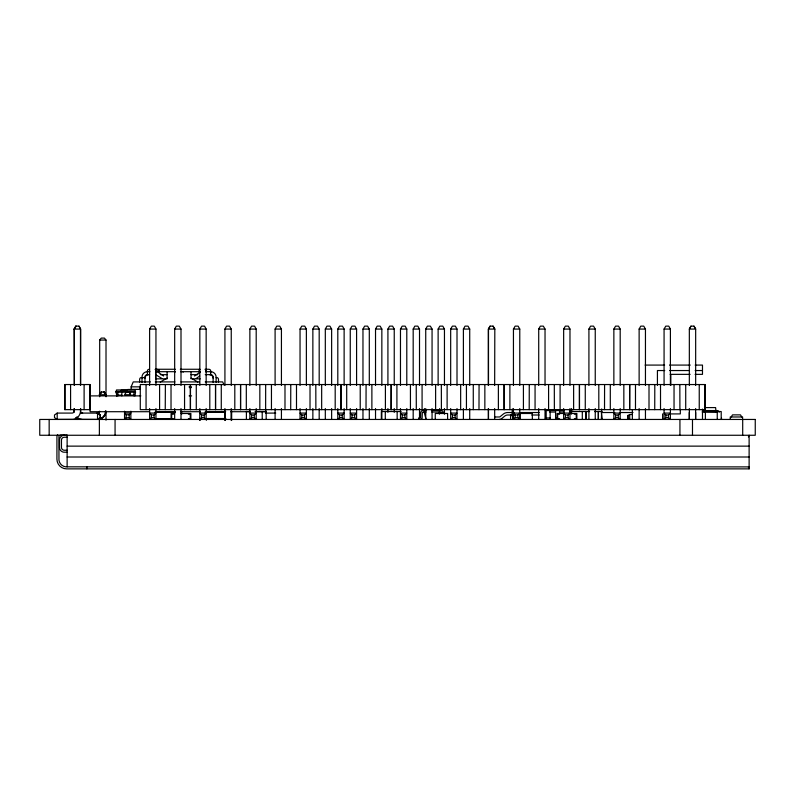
<?xml version="1.0" encoding="UTF-8"?>
<svg xmlns="http://www.w3.org/2000/svg" width="795" height="795" viewBox="0 0 795 795"><rect width="100%" height="100%" fill="white"/><g stroke="black" fill="none" stroke-linecap="round" stroke-linejoin="round"><path stroke-width="1.19" d="M689.325 411.81L689.315 419.412L689.325 412.476M695.645 411.81L695.655 417.683M695.645 412.476L695.605 419.412L695.655 418.299M105.268 413.231A8.407 8.407 0 0 0 105.487 412.148L105.496 411.214M105.487 412.148L105.546 411.263M105.815 411.214L105.715 412.148A8.407 8.407 0 0 1 98.481 419.392M100.319 414.99L97.596 413.082L100.329 414.99L100.319 417.633L97.596 419.412L98.779 419.392A8.407 8.407 0 0 0 105.934 412.148L105.954 411.214M106.013 412.148L106.033 411.214M199.545 420.386L199.754 419.502A8.407 8.407 0 0 1 200.012 418.418M199.734 420.386L199.833 408.531M199.903 420.386L199.962 419.502M601.686 408.908L601.358 419.452M512.358 408.908L512.01 415L513.063 419.452M134.951 395.89L135.528 392.183L135.061 389.967L116.487 389.967L116.02 392.183L116.895 395.89M424.431 408.58L424.113 412.039L426.09 419.452M439.367 414.155L439.615 408.58M571.317 414.155L571.565 408.58M748.413 436.942L749.119 435.262L749.119 468.871L66.641 468.871A9.709 9.709 0 0 1 56.922 459.152L56.922 436.962A3.876 3.876 0 0 1 57.727 434.597M139.751 389.381L131.115 389.381L131.115 386.847L133.232 381.908L150.394 381.908M74.352 329.07L75.992 326.129L74.332 329.07L74.332 385.476L74.154 329.07L75.853 326.129L78.973 326.129L80.673 329.07L80.653 384.939M695.665 385.476L695.665 329.07L693.965 326.129L690.974 326.129L689.335 329.07L689.335 385.476M74.263 329.07L75.903 326.129M174.671 385.476L174.671 329.07L176.321 326.129L179.302 326.129L181.002 329.07L181.002 385.476M224.925 385.476L224.925 329.07L226.565 326.129L229.546 326.129L231.246 329.07L231.246 385.476M275.1 385.476L275.1 329.07L276.749 326.129L279.731 326.129L281.43 329.07L281.43 385.476M312.862 385.476L312.862 329.07L314.502 326.129L317.483 326.129L319.183 329.07L319.183 385.476M325.314 385.476L325.314 329.07L326.954 326.129L329.945 326.129L331.634 329.07L331.634 385.476M362.967 385.476L362.967 329.07L364.617 326.129L367.598 326.129L369.297 329.07L369.297 385.476M375.528 385.476L375.528 329.07L377.168 326.129L380.149 326.129L381.848 329.07L381.848 385.476M413.181 385.476L413.181 329.07L414.821 326.129L417.812 326.129L419.512 329.07L419.512 385.476M425.732 385.476L425.732 329.07L427.382 326.129L430.363 326.129L432.063 329.07L432.063 385.476M463.396 385.476L463.396 329.07L465.035 326.129L468.017 326.129L469.716 329.07L469.716 385.476M488.498 385.476L488.498 329.07L490.137 326.129M538.712 385.476L538.712 329.07L540.352 326.129L543.333 326.129L545.032 329.07L545.032 385.476M588.916 385.476L588.916 329.07L590.566 326.129L593.547 326.129L595.246 329.07L595.246 385.476M639.13 385.476L639.13 329.07L640.77 326.129L643.751 326.129L645.451 329.07L645.451 385.476M690.974 326.129L689.325 329.07L695.665 329.07L693.956 326.129M149.619 385.476L149.619 329.07L151.318 326.129L154.3 326.129L155.949 329.07L155.949 385.476M199.833 385.476L199.833 329.07L201.533 326.129L204.514 326.129L206.153 329.07L206.153 385.476M249.869 385.476L249.869 329.07L251.568 326.129L254.549 326.129L256.199 329.07L256.199 385.476M300.043 385.476L300.043 329.07L301.742 326.129L304.733 326.129L306.373 329.07L306.373 385.476M337.805 385.476L337.805 329.07L339.505 326.129L342.486 326.129L344.126 329.07L344.126 385.476M350.257 385.476L350.257 329.07L351.956 326.129L354.938 326.129L356.587 329.07L356.587 385.476M387.92 385.476L387.92 329.07L389.61 326.129L392.601 326.129L394.241 329.07L394.241 385.476M400.471 385.476L400.471 329.07L402.171 326.129L405.152 326.129L406.792 329.07L406.792 385.476M438.125 385.476L438.125 329.07L439.824 326.129L442.805 326.129L444.455 329.07L444.455 385.476M450.676 385.476L450.676 329.07L452.375 326.129L455.356 326.129L457.006 329.07L457.006 385.476M513.441 385.476L513.441 329.07L515.14 326.129L518.121 326.129L519.771 329.07L519.771 385.476M563.655 385.476L563.655 329.07L565.354 326.129L568.336 326.129L569.975 329.07L569.975 385.476M613.859 385.476L613.859 329.07L615.559 326.129L618.54 326.129L620.189 329.07L620.189 385.476M664.073 385.476L664.073 329.07L665.773 326.129L668.754 326.129L670.404 329.07L670.404 385.476M731.221 416.978L732.493 414.871L740.503 414.871L741.765 416.978M99.216 394.787L101.084 392.024L104.304 392.074M101.402 392.024L99.445 394.787L105.815 394.737L103.946 392.024M99.663 394.787L101.621 392.024L99.743 394.787M99.683 396.784L99.683 340.051L101.263 338.094L104.433 338.094L106.013 340.051L106.013 396.784M130.857 411.214L130.857 419.402L124.537 419.402L126.176 417.753L126.176 414.771L124.537 413.072L130.857 413.072L129.168 414.771L126.176 414.771M155.949 419.412L149.619 419.412L151.388 417.633L154.031 417.633L155.949 419.412L155.949 408.531M151.388 414.99L154.031 414.99L155.949 413.082L149.619 413.082L151.388 414.99L151.388 417.633M201.602 417.633L199.833 419.412L206.153 419.412L204.245 417.633L201.602 417.633L201.602 414.99L199.833 413.082L206.153 413.082L204.245 414.99L201.602 414.99M256.199 419.412L249.869 419.412L251.637 417.633L254.281 417.633L256.199 419.412L256.199 408.531M251.637 414.99L254.281 414.99L256.199 413.082L249.869 413.082L251.637 414.99L251.637 417.633M306.373 419.412L300.043 419.412L301.822 417.633L304.455 417.633L306.373 419.412L306.373 408.531M301.822 414.99L304.455 414.99L306.373 413.082L300.043 413.082L301.822 414.99L301.822 417.633M344.126 419.412L337.805 419.412L339.574 417.633L339.574 414.99L337.805 413.082L344.126 413.082L342.218 414.99L342.218 417.633L344.126 419.412L344.126 408.531M356.587 419.412L350.257 419.412L352.026 417.633L354.669 417.633L356.587 419.412L356.587 408.531M352.026 414.99L354.669 414.99L356.587 413.082L350.257 413.082L352.026 414.99L352.026 417.633M406.792 419.412L400.471 419.412L402.24 417.633L402.24 414.99L400.471 413.082L406.792 413.082L404.884 414.99L404.884 417.633L406.792 419.412L406.792 408.531M457.006 419.412L450.676 419.412L452.454 417.633L455.088 417.633L457.006 419.412L457.006 408.531M452.454 414.99L455.088 414.99L457.006 413.082L450.676 413.082L452.454 414.99L452.454 417.633M519.771 419.412L513.441 419.412L515.21 417.633L517.853 417.633L519.771 419.412L519.771 408.531M515.21 414.99L517.853 414.99L519.771 413.082L513.441 413.082L515.21 414.99L515.21 417.633M569.975 419.412L563.655 419.412L565.424 417.633L565.424 414.99L563.655 413.082L569.975 413.082L568.067 414.99L568.067 417.633L569.975 419.412L569.975 408.531M620.189 419.412L613.859 419.412L615.638 417.633L618.271 417.633L620.189 419.412L620.189 408.531M618.271 417.633L618.271 414.99L620.189 413.082L613.859 413.082L615.638 414.99L615.638 417.633M670.404 419.412L664.073 419.412L665.842 417.633L668.486 417.633L670.404 419.412L670.404 408.531M665.842 414.99L668.486 414.99L670.404 413.082L664.073 413.082L665.842 414.99L665.842 417.633M74.154 411.015A2.067 2.067 0 0 1 72.087 413.082L57.21 413.082L54.497 414.99L54.497 417.633L57.21 419.412L73.18 419.353A8.407 8.407 0 0 0 80.414 412.108L80.583 408.531L80.653 411.015A2.067 2.067 0 0 0 82.65 413.082M194.536 376.025L200.231 372.04M196.236 378.46L199.674 376.045M97.616 419.412L100.329 417.633M97.527 419.412L100.24 417.633L100.24 414.99L97.527 413.082L97.527 419.412L81.557 419.353A8.407 8.407 0 0 1 76.777 416.958M160.252 382.057L167.099 378.102M630.018 414.503L627.722 415.497L627.722 418.458L629.71 419.452L629.71 414.503L632.482 414.503M64.236 435.262L63.67 435.302A4.81 4.81 0 0 0 59.526 439.446L59.526 448.042A4.81 4.81 0 0 0 63.67 452.186L67.128 452.226M99.137 419.402L99.743 419.442M74.154 329.07L80.474 329.07L80.474 385.476M149.619 329.07L155.949 329.07M174.671 329.07L181.002 329.07M199.833 329.07L206.153 329.07M224.925 329.07L231.246 329.07M249.869 329.07L256.199 329.07M275.1 329.07L281.43 329.07M300.043 329.07L306.373 329.07M312.862 329.07L319.183 329.07M325.314 329.07L331.634 329.07M337.805 329.07L344.126 329.07M350.257 329.07L356.587 329.07M362.967 329.07L369.297 329.07M375.528 329.07L381.848 329.07M387.92 329.07L394.241 329.07M400.471 329.07L406.792 329.07M413.181 329.07L419.512 329.07M425.732 329.07L432.063 329.07M438.125 329.07L444.455 329.07M450.676 329.07L457.006 329.07M463.396 329.07L469.716 329.07M488.498 329.07L494.818 329.07L494.659 385.476M513.441 329.07L519.771 329.07M538.712 329.07L545.032 329.07M563.655 329.07L569.975 329.07M588.916 329.07L595.246 329.07M613.859 329.07L620.189 329.07M639.13 329.07L645.451 329.07M664.073 329.07L670.404 329.07M99.683 340.051L106.013 340.051M645.083 365.084L664.63 365.084M669.509 365.084L690.269 365.084M695.158 365.084L702.482 365.084L702.482 374.356L695.078 374.356M155.582 369.258L175.357 369.258M180.296 369.258L200.062 369.258M205.001 369.258L208.707 369.258A1.978 1.54 0 0 1 210.685 370.798L210.685 374.644A2.474 2.474 0 0 1 213.159 377.118L213.11 382.365M155.095 369.407L157.072 369.407A1.978 0.984 0 0 1 159.04 370.391L159.04 371.682M664.729 370.54L657.425 370.54L657.425 385.376M669.599 370.54L689.086 370.54M695.178 370.54L702.482 370.54M155.582 370.887L159.04 370.887M149.907 371.682L147.433 371.682A5.436 5.436 0 0 0 141.997 377.118L141.997 382.355M174.721 371.682L155.582 371.682L155.631 378.847L167.099 378.847L167.099 371.682M175.337 371.682L175.009 372.259M180.644 371.682L200.191 371.682M205.508 371.682L210.685 371.682A5.436 5.436 0 0 1 216.121 377.118L216.121 382.355M670.155 374.356L690.139 374.356M145.008 382.365L144.958 377.118A2.474 2.474 0 0 1 147.433 374.644L149.609 374.644M155.631 374.644L161.882 378.46M160.222 374.644L167.099 374.693M191.019 374.644L197.895 374.693M205.249 374.644L210.685 374.644M144.958 377.605L141.142 377.605A1.978 1.52 -90 0 0 139.622 379.583L139.622 381.56A1.978 1.52 90 0 0 139.672 382.077M216.121 377.605L216.975 377.605A1.978 1.52 90 0 1 218.496 379.583L218.496 381.56A1.978 1.52 -90 0 1 218.446 382.077M192.161 378.847L200.221 378.847M155.293 381.908L174.9 381.908M181.031 381.908L199.416 381.908M205.229 381.908L222.699 381.908L223.971 384.869M90.044 409.644L64.793 409.644L64.793 384.541L90.044 384.541L90.113 411.711L149.52 411.711M131.115 386.847L139.751 386.847M189.061 386.847L191.525 386.847M189.409 387.602L191.337 387.602M127.737 389.48L131.96 389.48M121.049 390.256L127.121 390.256M116.02 391.448L135.528 391.448M116.02 392.183L135.528 392.183M117.889 395.155L121.844 395.155M131.98 395.155L133.958 395.155M90.113 395.89L140.854 395.89M189.121 395.89L191.595 395.89M704.459 407.587L715.609 407.587L716.076 412.039M426.547 410.548L422.811 410.568A2.474 2.474 0 0 0 420.674 412.704L420.635 417.812L418.677 417.961L418.677 419.452M431.417 410.548L441.245 410.568A2.474 2.474 0 0 1 443.372 412.704L443.391 412.973M564.47 410.548L546.185 410.548L546.185 419.452M569.409 410.548L571.883 410.548M702.701 410.548L717.388 410.568A2.474 2.474 0 0 1 719.356 412.078M250.355 411.542L246.4 411.542L246.4 419.452M255.106 411.542L266.176 411.542L266.176 419.452M401.107 411.542L381.342 411.542L381.342 419.452M571.635 411.542L589.592 411.542M594.541 411.542L598.247 411.542L598.247 419.452M602.143 411.542L598.436 411.542L598.436 419.452M702.422 411.542L721.204 411.542L721.204 419.452M155.393 411.711L175.506 411.711M180.455 411.711L200.261 411.711M205.209 411.711L225.681 411.711M230.709 411.711L249.769 411.711M255.95 411.711L265.858 411.711L265.858 409.276M426.09 412.039L422.344 412.426L422.145 417.723A1.729 1.729 0 0 1 420.416 419.452M431.864 412.039L441.046 412.039L441.911 413.022M549.703 412.039L555.576 412.039M559.531 412.039L564.47 412.039M569.409 412.039L571.883 412.039M702.243 412.039L717.666 412.237M224.995 412.208L206.849 412.257A8.407 8.407 0 0 0 205.766 412.476M154.856 412.386L173.171 412.386M514.474 412.526L507.359 412.535A7.225 7.225 0 0 0 503.523 413.907L500.135 416.669A1.62 1.62 0 0 1 499.27 416.978L494.709 416.978M519.423 412.526L539.189 412.526M614.734 412.526L601.358 412.526L602.352 419.452M619.603 412.526L632.989 412.526M80.901 413.072L97.676 413.122A2.067 2.067 0 0 0 99.733 411.323M265.609 413.122L275.736 413.072M439.178 413.082L444.455 413.082M180.972 413.489L190.88 413.489L190.88 419.452M564.49 413.489L557.056 413.489L557.056 419.452M569.439 413.489L576.862 413.489L576.862 419.452M669.698 413.917L680.321 413.917L680.321 409.346M339.574 414.99L342.218 414.99M402.24 414.99L404.884 414.99M514.474 415L507.776 415A4.76 4.76 0 0 0 504.765 416.073L501.764 418.528A4.084 4.084 0 0 1 499.18 419.452M531.775 415L539.189 415M565.424 414.99L568.067 414.99M615.638 414.99L618.271 414.99M126.176 417.753L129.168 417.753L130.857 419.402M339.574 417.633L342.218 417.633M402.24 417.633L404.884 417.633M565.424 417.633L568.067 417.633M546.185 417.961L550.14 417.961M555.576 417.961L557.553 417.961M207.942 418.528L225.869 418.528M154.826 418.717L171.77 418.717M81.925 419.402L77.095 419.402L77.095 417.296M66.999 435.064L60.549 435.084A1.888 1.888 0 0 0 58.919 436.713L58.969 460.166A7.731 7.731 0 0 0 65.627 466.824L749.119 466.894L748.423 467.182L749.119 468.871M67.128 437.24L64.296 437.24A2.832 2.832 0 0 0 61.463 440.072L61.463 447.416A2.832 2.832 0 0 0 64.296 450.248L67.128 450.248M67.128 446.134L749.119 446.134M67.128 457.006L749.119 457.006M173.081 412.386L174.065 412.446A8.407 8.407 0 0 1 175.099 412.665M172.972 412.386L173.857 412.446A8.407 8.407 0 0 1 174.94 412.665M630.018 419.452L628.03 418.458L628.03 415.497M191.019 378.102L197.866 382.057M163.591 376.025L157.887 372.04A1.978 1.978 0 0 0 156.754 371.682M104.264 392.024L106.073 394.787M104.085 392.074L105.993 394.787M103.728 392.024L104.95 393.883M494.818 329.07L493.129 326.129L490.038 326.129L488.339 329.07L488.339 385.476M78.963 326.129L80.474 329.07M493.019 326.129L494.659 329.07M76.489 417.753L77.314 419.402M76.31 417.802L77.284 419.442M76.181 417.753L77.125 419.442M75.962 417.753L76.827 419.442M74.154 408.531L74.323 412.108M742.699 419.452L742.699 435.262M742.6 419.452L742.6 416.978L730.247 416.978L730.247 419.452M721.512 417.961L721.512 419.452M717.249 411.542L717.249 419.452M705.384 411.542L705.384 419.452M704.986 384.541L704.986 409.644M702.482 409.067L702.482 419.452M699.242 384.541L699.242 409.644M695.645 408.531L695.665 411.224M692.485 419.452L692.485 435.262M689.325 408.531L689.335 411.224M685.717 384.541L685.717 409.644M679.834 384.541L679.914 409.644M679.934 419.452L679.934 435.262M674.041 384.541L674.041 409.644M670.841 374.356L670.841 385.376M668.486 414.99L668.486 417.633M664.073 408.531L664.073 419.412M662.613 413.917L662.613 419.452M660.516 384.541L660.516 409.644M654.802 384.541L654.732 409.644M649.008 384.541L649.008 409.644M645.451 408.531L645.451 419.412M639.13 408.531L639.13 419.412M635.483 384.541L635.483 409.644M632.343 409.604L632.343 419.452M623.837 384.541L623.837 409.644M613.859 408.531L613.859 419.412M610.302 384.541L610.302 409.644M604.588 384.541L604.518 409.644M598.804 384.541L598.804 409.644M595.246 408.531L595.246 419.412M588.916 408.531L588.916 419.412M586.263 411.542L586.263 419.452M585.885 411.542L585.885 419.452M585.269 384.541L585.269 409.644M582.308 411.542L582.308 419.452M579.485 384.541L579.485 409.644M579.416 384.541L579.416 409.644M574.388 413.489L574.388 414.145L576.246 414.145L576.246 418.786L574.388 418.786L574.388 419.452M573.622 384.541L573.622 409.644M563.655 408.531L563.655 419.412M560.097 384.541L560.097 409.644M559.531 410.548L559.531 413.022M559.531 413.489L559.531 414.145L557.673 414.145L557.673 418.786L559.531 418.786L559.531 419.452M555.576 410.548L555.576 419.452M554.304 384.541L554.373 409.644M550.14 410.548L550.14 419.452M548.59 384.541L548.59 409.644M545.032 408.531L545.032 419.412M538.712 408.531L538.712 419.412M535.065 384.541L535.065 409.644M532.342 419.452L532.342 413.489L520 413.489L520 419.452M529.271 384.541L529.202 409.644M523.418 384.541L523.418 409.644M517.853 414.99L517.853 417.633M513.441 408.531L513.441 419.412M510.569 414.93L510.569 419.452M509.883 384.541L509.883 409.644M504.169 384.541L504.169 409.644M504.1 384.541L504.1 409.644M498.376 384.541L498.376 409.644M494.659 408.531L494.709 419.452M488.498 408.531L488.498 419.412M488.339 408.531L488.339 419.412M484.851 384.541L484.851 409.644M479.067 384.541L478.988 409.644M473.273 384.541L473.273 409.644M469.716 408.531L469.716 419.412M466.436 384.541L466.436 409.644M463.396 408.531L463.396 419.412M460.653 384.541L460.653 409.644M455.088 414.99L455.088 417.633M450.676 408.531L450.676 419.412M447.605 419.452L447.605 413.489L435.262 413.489L435.262 419.452M447.118 384.541L447.118 409.644M444.455 408.531L444.455 414.235M441.334 384.541L441.404 409.644M435.62 384.541L435.62 409.644M432.063 408.531L432.063 419.412M425.732 408.531L425.732 419.412M422.085 384.541L422.085 409.644M419.512 408.531L419.512 418.776M416.232 384.541L416.302 409.644M413.181 408.531L413.181 419.412M410.439 384.541L410.439 409.644M400.471 408.531L400.471 419.412M397.152 411.542L397.152 419.452M396.914 384.541L396.914 409.644M394.241 408.531L394.241 412.277M387.92 408.531L387.92 412.277M385.406 384.541L385.406 409.644M385.297 411.542L385.297 419.452M381.848 408.531L381.848 419.412M375.528 408.531L375.528 419.412M371.881 384.541L371.881 409.644M369.297 408.531L369.297 419.412M366.088 384.541L366.018 409.644M362.967 408.531L362.967 419.412M360.224 384.541L360.224 409.644M354.669 414.99L354.669 417.633M350.257 408.531L350.257 419.412M346.7 384.541L346.7 409.644M340.985 384.541L340.985 409.644M340.916 384.541L340.916 409.644M337.805 408.531L337.805 419.412M335.192 384.541L335.192 409.644M331.634 408.531L331.634 419.412M325.314 408.531L325.314 419.412M321.667 384.541L321.667 409.644M319.183 408.531L319.183 419.412M315.804 384.541L315.873 409.644M312.862 408.531L312.862 419.412M310.02 384.541L310.02 409.644M304.455 414.99L304.455 417.633M300.043 408.531L300.043 419.412M296.495 384.541L296.495 409.644M290.771 384.541L290.702 409.644M284.988 384.541L284.988 409.644M281.43 408.531L281.43 419.412M275.1 408.531L275.1 419.412M271.453 384.541L271.453 409.644M265.669 384.541L265.629 409.644M262.221 411.542L262.221 419.452M259.836 384.541L259.836 409.644M254.281 414.99L254.281 417.633M249.869 408.531L249.869 419.412M246.311 384.541L246.311 409.644M240.597 384.541L240.597 409.644M240.527 384.541L240.527 409.644M234.803 384.541L234.803 409.644M231.643 410.856L231.643 420.495M231.424 411.214L231.424 419.402M231.246 408.531L231.226 420.495M225.323 418.081L225.323 420.495M225.104 411.214L225.104 419.402M224.925 408.531L224.896 420.495M221.278 384.541L221.278 409.644M215.594 384.541L215.594 409.644M215.485 384.541L215.485 409.644M209.8 384.541L209.8 409.644M206.153 408.531L206.153 419.442M205.994 371.682L205.994 370.391A1.978 0.984 0 0 0 205.418 369.695M204.245 414.99L204.245 417.633M199.078 371.682L199.078 370.391A1.978 0.984 0 0 1 200.062 369.536M196.276 384.541L196.276 409.644M191.019 371.682L191.019 378.847M190.482 384.541L190.482 409.644M190.343 384.541L190.343 409.644M188.395 413.489L188.395 414.145L190.253 414.145L190.253 418.786L188.395 418.786L188.395 419.452M184.559 384.541L184.559 409.644M183.108 371.682L183.108 372.259M181.667 411.84L181.667 414.274M181.002 408.531L181.002 419.412M174.671 408.531L174.671 419.412M173.548 419.452L173.548 418.786L171.69 418.786L171.69 414.145L173.548 414.145L173.548 413.489L171.074 413.489L171.074 419.452M171.024 384.541L171.024 409.644M165.38 384.541L165.241 409.644M159.596 384.541L159.596 409.644M154.031 414.99L154.031 417.633M149.619 408.531L149.619 419.412M147.433 374.644L147.433 370.798A1.978 1.54 0 0 1 149.41 369.258M146.061 384.541L146.061 409.644M140.079 387.602L140.079 388.487M133.958 391.448L133.958 395.89M130.002 391.448L130.002 395.006M129.168 414.771L129.168 417.753M124.537 411.214L124.537 419.402M121.844 391.448L121.844 395.89M117.889 391.448L117.889 395.89M116.696 393.446L116.696 395.89M115.066 419.452L115.066 435.262M106.013 411.581L106.013 420.207M99.375 419.452L99.375 435.262M89.895 384.541L89.944 409.644M86.894 466.894L86.894 468.871M84.111 384.541L84.111 409.644M74.332 408.769L74.332 411.224M70.586 384.541L70.586 409.644M67.128 435.262L67.128 466.894M64.902 384.541L64.932 409.644M57.21 413.082L57.21 419.412M49.161 419.452L49.161 435.262M142.275 377.873A1.978 1.52 -90 0 1 142.643 377.675M209.651 374.693A3.458 3.458 0 0 1 213.11 378.152M145.008 378.152A3.458 3.458 0 0 1 148.466 374.693M210.427 371.881A1.978 1.54 0 0 1 210.685 372.656M147.433 372.656A1.978 1.54 0 0 1 147.502 372.249M104.92 414.274A8.407 8.407 0 0 1 98.242 419.392M99.107 411.542A2.067 2.067 0 0 1 97.109 413.072M99.435 411.323A2.067 2.067 0 0 1 97.378 413.122M206.273 419.8A2.067 2.067 0 0 1 208.181 418.528M205.955 412.476A8.407 8.407 0 0 1 207.038 412.257M206.303 420.058A2.067 2.067 0 0 1 208.3 418.528M205.08 412.834A8.407 8.407 0 0 1 207.197 412.257M206.303 419.333A2.067 2.067 0 0 1 207.674 418.548M199.605 419.502A8.407 8.407 0 0 1 199.823 418.418M126.445 392.024L124.537 394.737L130.857 394.737L129.088 392.024L126.445 392.024M705.016 384.541L140.278 384.541L140.278 409.644L705.016 409.644L705.016 384.541M755.25 419.452L39.75 419.452L39.75 435.262L755.25 435.262L755.25 419.452M629.69 409.644L629.69 384.541L629.62 409.644M391.19 409.644L391.19 384.541L391.12 409.644"/></g></svg>
